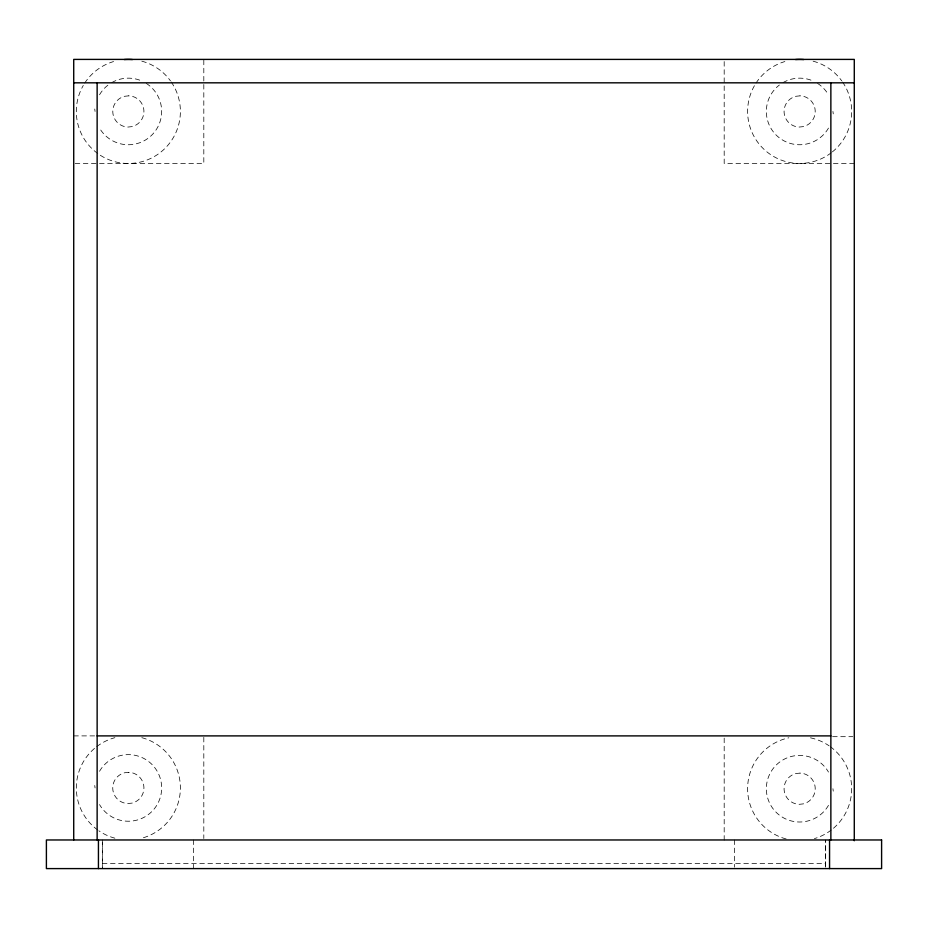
<?xml version="1.0" encoding="UTF-8"?>
<svg xmlns="http://www.w3.org/2000/svg" width="928" height="928" viewBox="0 0 928 928"><rect width="100%" height="100%" fill="white"/><g stroke="black" fill="none" stroke-linecap="round" stroke-linejoin="round"><path stroke-width="0.7" stroke-dasharray="4.64 3.48" d="M75.168 163.479L203.812 163.479L203.812 59.404M854.282 163.479L724.188 163.479L724.188 60.854M73.718 735.892L95.398 735.892M832.602 736.681L852.832 736.681M102.335 863.388L825.665 863.388M832.938 111.441L833.263 113.877M832.938 788.719L833.263 791.143M94.737 109.017L95.062 111.441M94.737 785.506L95.062 787.93M734.593 839.968L734.593 867.158M724.188 738.12L724.188 840.756M203.812 737.342L203.812 838.529M193.407 839.968L193.407 868.596M102.428 842.833L102.428 868.596M102.335 839.968L102.335 867.158M842.531 81.989A52.038 52.038 0 0 1 832.393 151.879M831.314 152.726A52.038 52.038 0 0 1 754.58 85.422M755.995 83.114A52.038 52.038 0 0 1 784.868 61.55M813.114 61.178A52.038 52.038 0 0 1 841.742 80.864M828.472 128.099A33.292 33.292 0 0 1 777.687 136.486A33.292 33.292 0 0 1 779.369 85.028M782.988 82.615A33.292 33.292 0 0 1 813.717 81.27M817.522 83.358A33.292 33.292 0 0 1 828.472 94.795M171.251 81.989A52.038 52.038 0 0 1 98.89 154.338M97.776 153.549A52.038 52.038 0 0 1 83.288 85.422M84.703 83.114A52.038 52.038 0 0 1 113.587 61.55M141.822 61.178A52.038 52.038 0 0 1 170.462 80.864M146.241 83.358A33.292 33.292 0 0 1 151.392 135.5A33.292 33.292 0 0 1 99.528 128.099M99.528 94.795A33.292 33.292 0 0 1 108.089 85.028M111.708 82.615A33.292 33.292 0 0 1 142.436 81.27M141.822 737.667A52.038 52.038 0 0 1 141.822 838.193M114.886 838.193A52.038 52.038 0 0 1 98.89 830.827M97.776 830.038A52.038 52.038 0 0 1 95.607 747.492M96.686 746.646A52.038 52.038 0 0 1 114.886 737.667M99.528 771.284A33.292 33.292 0 0 1 149.768 762.422A33.292 33.292 0 0 1 149.768 813.438A33.292 33.292 0 0 1 99.528 804.576M830.224 746.611A52.038 52.038 0 0 1 832.393 829.145M831.314 829.992A52.038 52.038 0 0 1 814.413 838.61M786.178 838.982A52.038 52.038 0 0 1 788.812 737.818M810.48 737.818A52.038 52.038 0 0 1 829.11 745.822M828.472 805.365A33.292 33.292 0 0 1 778.232 814.216A33.292 33.292 0 0 1 778.232 763.21A33.292 33.292 0 0 1 828.472 772.061M128.737 95.839L124.677 96.28A15.614 15.614 0 0 0 127.983 127.055L132.031 126.614A15.614 15.614 0 0 0 128.737 95.839M800.017 95.839L795.969 96.28A15.614 15.614 0 0 0 799.263 127.055L803.323 126.614A15.614 15.614 0 0 0 800.017 95.839M128.737 772.328L124.677 772.757A15.614 15.614 0 0 0 127.983 803.544L132.031 803.103A15.614 15.614 0 0 0 128.737 772.328M800.017 773.105L795.969 773.546A15.614 15.614 0 0 0 799.263 804.321L803.323 803.88A15.614 15.614 0 0 0 800.017 773.105M825.665 867.158L825.665 839.968L825.572 867.158"/><path stroke-width="1.39" d="M73.718 82.824L854.282 82.824M97.138 735.892L830.862 735.892M854.282 840.756L854.282 59.404L73.718 59.404L73.718 839.968M830.862 82.824L830.862 839.968M829.562 839.968L829.562 868.596M98.438 839.968L98.438 868.596M97.138 82.824L97.138 839.968M795.574 59.566A52.038 52.038 0 0 1 803.706 59.566M124.294 59.566A52.038 52.038 0 0 1 132.426 59.566M881.6 839.968L46.4 839.968L46.4 868.596L881.6 868.596L881.6 839.968"/></g></svg>
